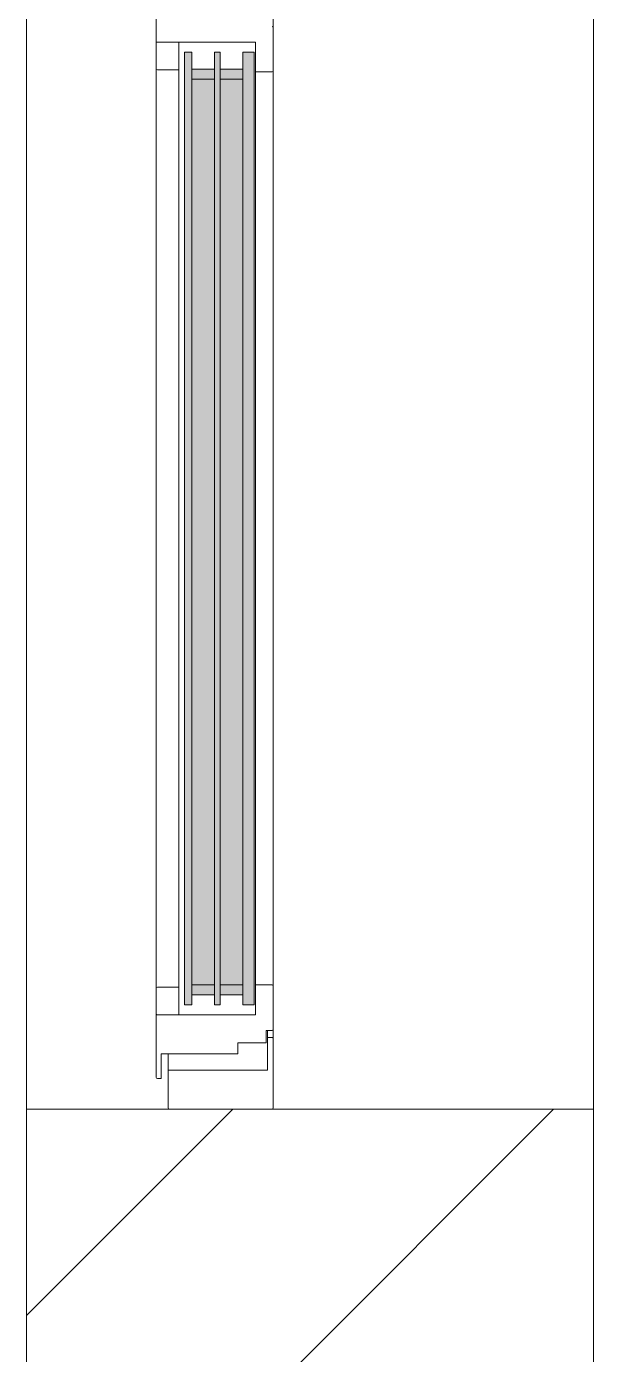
# Model space of a CAD drawing. Header units: millimetres. Extents: x 1680 to 166026, y 35966 to 91121.
# Drawn here: x 155358 to 155758, y 63112 to 64048 of the extents above; entities that cross this region are included whole.
import ezdxf

# ---------------------------------------------------------------- set-up
doc = ezdxf.new("R2010")
doc.units = ezdxf.units.MM
doc.layers.add('A-GLAZ', color=151, linetype='Continuous', lineweight=18)

# ---------------------------------------------------------------- blocks, each defined once
blk = doc.blocks.new('plan')
at = {"layer": 'A-GLAZ', "lineweight": 20, "true_color": 0x939598}
h = blk.add_hatch(color=252, dxfattribs=at)
h.paths.add_polyline_path([(495783.64, -195598.74), (495788.64, -195598.74), (495788.64, -194926.75), (495783.64, -194926.75), (495783.64, -195444.16)], flags=0)
h.paths.add_polyline_path([(495808.63, -195598.74), (495808.63, -194926.75), (495804.63, -194926.75), (495804.63, -195598.74)], flags=0)
h.paths.add_polyline_path([(495824.63, -195598.74), (495832.63, -195598.74), (495832.63, -194926.75), (495824.63, -194926.75), (495824.63, -195444.16)], flags=0)
h = blk.add_hatch(color=252, dxfattribs=at)
h.paths.add_polyline_path([(495824.63, -195591.74), (495824.63, -195584.74), (495808.63, -195584.74), (495808.63, -195591.74)], flags=0)
h.paths.add_polyline_path([(495804.63, -195591.74), (495804.63, -195584.74), (495788.64, -195584.74), (495788.64, -195591.74)], flags=0)
h.paths.add_polyline_path([(495824.63, -194945.76), (495824.63, -194938.76), (495808.63, -194938.76), (495808.63, -194945.76)], flags=0)
h.paths.add_polyline_path([(495804.63, -194945.76), (495804.63, -194938.76), (495788.64, -194938.76), (495788.64, -194945.76)], flags=0)
for points in [[(495788.64, -195584.74), (495804.63, -195584.74), (495804.63, -194945.76), (495788.64, -194945.76), (495788.64, -195444.16)], [(495824.63, -195584.74), (495824.63, -194945.76), (495808.63, -194945.76), (495808.63, -195584.74)]]:
    blk.add_hatch(color=252, dxfattribs=at).paths.add_polyline_path(points, flags=0)
at = {"color": 252, "lineweight": 20, "true_color": 0x939598}
for p, q in [((495672.13, -195672.24), (495672.13, -194072.24)), ((496072.13, -194072.24), (496072.13, -195672.24)), ((495772.93, -195672.24), (495672.13, -195672.24)), ((495672.13, -195672.24), (495672.13, -200002.24)), ((496072.13, -195672.24), (495845.33, -195672.24)), ((496072.13, -196872.24), (496072.13, -195672.24))]:
    blk.add_line(p, q, dxfattribs=at)
at = {"color": 252, "linetype": 'Continuous', "lineweight": 20, "true_color": 0x939598}
for p, q in [((495672.13, -195817.87), (495817.76, -195672.24)), ((495672.13, -196044.15), (496044.03, -195672.24))]:
    blk.add_line(p, q, dxfattribs=at)
at = {"layer": 'A-GLAZ', "color": 252, "lineweight": 20, "true_color": 0x939598}
for p, q in [((495846.13, -194909.55), (495846.13, -194834.94)), ((495763.63, -194918.95), (495763.63, -194875.55)), ((495846.13, -194909.55), (495846.13, -194939.95)), ((495763.63, -194918.95), (495763.63, -194920.55)), ((495833.63, -194919.75), (495764.43, -194919.75)), ((495764.44, -194919.75), (495779.67, -194919.75)), ((495779.67, -194919.75), (495779.67, -194939.26)), ((495833.63, -194940.75), (495833.63, -194919.75)), ((495763.64, -194938.46), (495763.64, -194920.55)), ((495783.64, -194926.75), (495788.64, -194926.75)), ((495783.64, -195598.74), (495783.64, -194926.75)), ((495788.64, -194926.75), (495788.64, -195598.74)), ((495804.63, -194926.75), (495808.63, -194926.75)), ((495804.63, -195598.74), (495804.63, -194926.75)), ((495808.63, -194926.75), (495808.63, -195598.74)), ((495824.63, -194926.75), (495832.63, -194926.75)), ((495824.63, -195598.74), (495824.63, -194926.75)), ((495832.63, -194926.75), (495832.63, -195598.74)), ((495763.64, -194938.46), (495763.64, -195587.03)), ((495788.64, -194938.76), (495804.63, -194938.76)), ((495788.64, -194945.76), (495788.64, -194938.76)), ((495804.63, -194938.76), (495804.63, -194945.76)), ((495808.63, -194938.76), (495824.63, -194938.76)), ((495808.63, -194945.76), (495808.63, -194938.76)), ((495824.63, -194938.76), (495824.63, -194945.76)), ((495779.67, -194939.26), (495764.44, -194939.26)), ((495779.67, -194939.26), (495779.67, -195586.23)), ((495804.63, -194945.76), (495788.64, -194945.76)), ((495824.63, -194945.76), (495808.63, -194945.76)), ((495845.33, -194940.75), (495833.63, -194940.75)), ((495833.63, -195584.74), (495833.63, -194940.75)), ((495846.13, -195585.54), (495846.13, -194939.95)), ((495788.64, -195591.74), (495788.64, -195584.74)), ((495788.64, -195584.74), (495804.63, -195584.74)), ((495804.63, -195584.74), (495804.63, -195591.74)), ((495808.63, -195591.74), (495808.63, -195584.74)), ((495808.63, -195584.74), (495824.63, -195584.74)), ((495824.63, -195584.74), (495824.63, -195591.74)), ((495833.63, -195584.74), (495845.33, -195584.74)), ((495833.63, -195605.74), (495833.63, -195584.74)), ((495763.64, -195604.94), (495763.64, -195587.03)), ((495764.44, -195586.23), (495779.67, -195586.23)), ((495779.67, -195586.23), (495779.67, -195605.74)), ((495804.63, -195591.74), (495788.64, -195591.74)), ((495824.63, -195591.74), (495808.63, -195591.74)), ((495846.13, -195585.54), (495846.13, -195615.94)), ((495788.64, -195598.74), (495783.64, -195598.74)), ((495808.63, -195598.74), (495804.63, -195598.74)), ((495832.63, -195598.74), (495824.63, -195598.74)), ((495763.63, -195604.94), (495763.63, -195606.54)), ((495763.63, -195649.94), (495763.63, -195606.54)), ((495764.43, -195605.74), (495833.63, -195605.74)), ((495779.67, -195605.74), (495764.44, -195605.74)), ((495841.13, -195616.74), (495841.13, -195625.58)), ((495845.33, -195616.74), (495841.13, -195616.74)), ((495842.11, -195644.74), (495842.13, -195621.74)), ((495842.13, -195621.74), (495842.13, -195616.74)), ((495842.13, -195621.74), (495845.28, -195621.74)), ((495846.13, -195622.54), (495846.13, -195615.94)), ((495846.13, -195622.54), (495846.13, -195671.44)), ((495821.12, -195625.58), (495821.12, -195633.24)), ((495841.13, -195625.58), (495821.12, -195625.58)), ((495767.12, -195633.24), (495767.12, -195650.74)), ((495821.12, -195633.24), (495767.12, -195633.24)), ((495772.13, -195644.74), (495772.13, -195633.24)), ((495767.12, -195650.74), (495764.43, -195650.74)), ((495772.13, -195644.74), (495842.11, -195644.74)), ((495772.13, -195671.44), (495772.13, -195644.74)), ((495845.33, -195672.24), (495772.93, -195672.24))]:
    blk.add_line(p, q, dxfattribs=at)
for centre, start, end in [((495845.33, -194909.55), 0, 90), ((495764.43, -194918.95), 180, 270), ((495764.44, -194920.55), 90, 180), ((495764.44, -194938.46), 180, 270), ((495845.33, -194939.95), 270, 0), ((495845.33, -195585.54), 0, 90), ((495764.44, -195587.03), 90, 180), ((495764.43, -195606.54), 90, 180), ((495764.44, -195604.94), 180, 270), ((495845.33, -195622.54), 0, 93.73762), ((495845.33, -195615.94), 270, 0), ((495764.43, -195649.94), 180, 270), ((495772.93, -195671.44), 180, 270), ((495845.33, -195671.44), 270, 0)]:
    blk.add_arc(centre, 0.8, start, end, dxfattribs=at)

msp = doc.modelspace()

# ---------------------------------------------------------------- block references
msp.add_blockref('plan', (-340313.9, 258957.24))

doc.saveas('drawing.dxf')
